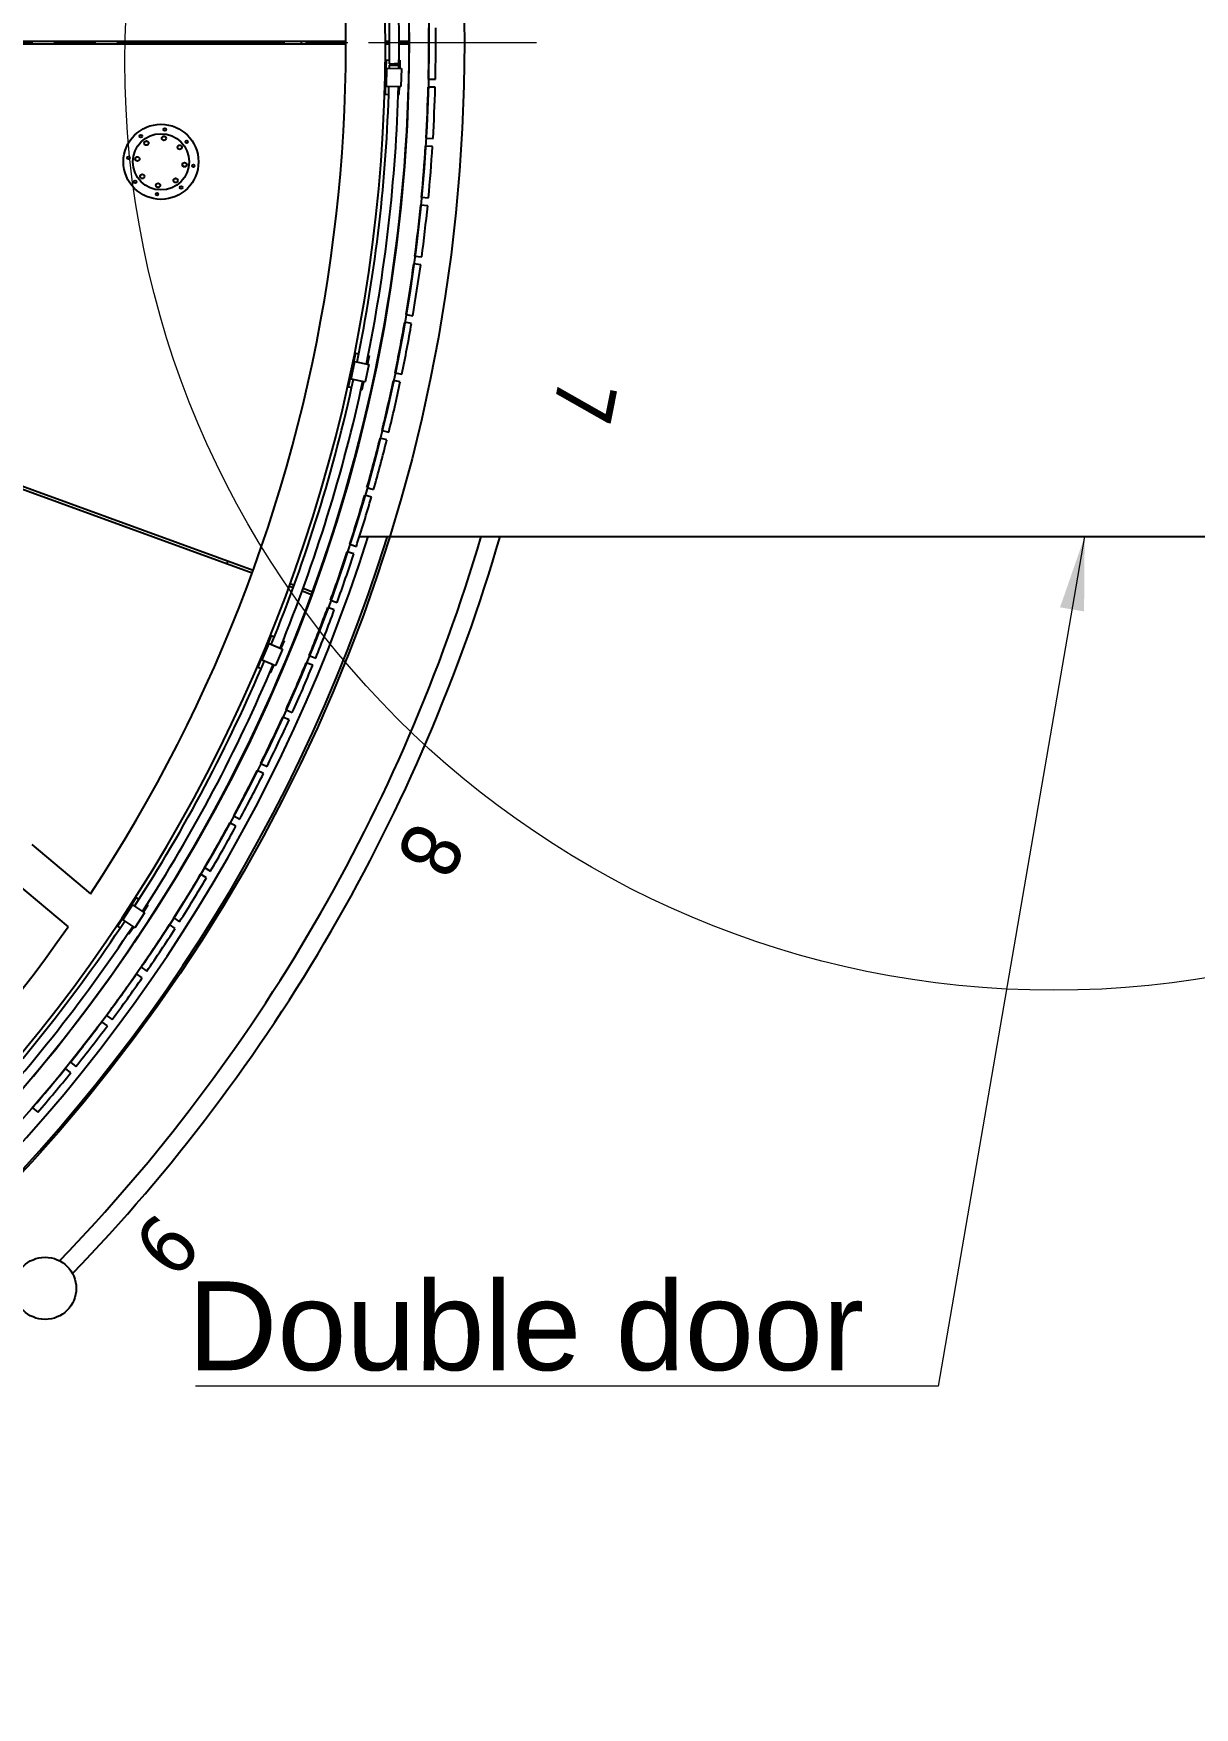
# Model space of a CAD drawing. Header units: millimetres. Extents: x 0 to 89100, y 0 to 63000.
# Drawn here: x 26767 to 32644, y 7373 to 15849 of the extents above; entities that cross this region are included whole.
import ezdxf

# ---------------------------------------------------------------- set-up
doc = ezdxf.new("R2010")
doc.units = ezdxf.units.MM
doc.header["$LTSCALE"] = 150
doc.linetypes.add('CHAIN', pattern=[0.3543, 0.2362, -0.0295, 0.0591, -0.0295])
doc.layers.add('4003-AREA-02.1_F-Foundation', color=7, linetype='Continuous', lineweight=25, true_color=0xadadad)
for name, color, linetype, lineweight in [('4003-AREA-02.1_T-Tank', 7, 'Continuous', 25), ('Center Mark', 7, 'Continuous', 18), ('Detail Boundary', 7, 'Continuous', 18), ('Symbol', 7, 'Continuous', 18), ('Visible', 7, 'Continuous', 25), ('Visible Narrow', 7, 'Continuous', 18)]:
    doc.layers.add(name, color=color, linetype=linetype, lineweight=lineweight)
doc.styles.add('Text Style185', font='tahoma.ttf')
doc.styles.add('Title', font='arial.ttf')
doc.dimstyles.new('Default - Method 2a$7', dxfattribs={"dimscale": 150, "dimtxt": 3, "dimasz": 2.5, "dimexe": 3, "dimexo": 0.5, "dimgap": 0.7, "dimtad": 0, "dimtoh": 1, "dimdec": 1, "dimrnd": 1e-08, "dimtxsty": 'Title', "dimcen": 0.09, "dimdle": 10, "dimclrd": 256, "dimclre": 256, "dimclrt": 7, "dimazin": 2, "dimtfac": 0.833333, "dimtdec": 1, "dimtmove": 0, "dimatfit": 3, "dimfxl": 1, "dimtolj": 1, "dimlwd": -1, "dimlwe": -1, "dimarcsym": 0})

# ---------------------------------------------------------------- blocks, each defined once
blk = doc.blocks.new('2dDetail0')
at = {"layer": 'Detail Boundary'}
blk.add_circle((212.881, 104.715), 31.352, dxfattribs=at)

msp = doc.modelspace()

# ---------------------------------------------------------------- linework, layer by layer
at = {"layer": '4003-AREA-02.1_F-Foundation'}
msp.add_circle((20518.6, 15802.58), 8430, dxfattribs=at)
at = {"layer": '4003-AREA-02.1_T-Tank'}
msp.add_circle((20518.6, 15802.58), 8150, dxfattribs=at)
at = {"layer": 'Center Mark', "linetype": 'CHAIN', "ltscale": 23.990969}
msp.add_line((29313.6, 15802.58), (11723.6, 15802.58), dxfattribs=at)
at = {"layer": 'Visible'}
for p, q in [((20950.44, 15810.58), (28348.6, 15810.58)), ((28348.6, 15794.58), (20950.44, 15794.58)), ((28121.42, 15810.58), (28122.46, 15794.58)), ((28121.42, 15810.58), (28122.46, 15794.58)), ((28242.77, 15810.58), (28243.82, 15794.58)), ((28244.77, 15810.58), (28245.82, 15794.58)), ((28264.82, 15810.58), (28265.86, 15794.58)), ((28270.83, 15810.58), (28271.88, 15794.58)), ((28274.88, 15794.58), (28273.83, 15810.58)), ((28277.89, 15794.58), (28276.84, 15810.58)), ((28283.9, 15794.58), (28282.85, 15810.58)), ((28303.95, 15794.58), (28302.9, 15810.58)), ((28304.9, 15810.58), (28305.95, 15794.58)), ((28305.95, 15794.58), (28304.9, 15810.58)), ((28548.6, 15810.58), (28569.45, 15810.58)), ((28569.45, 15794.58), (28548.6, 15794.58)), ((28617.75, 15810.58), (28668.6, 15810.58)), ((28668.6, 15794.58), (28617.75, 15794.58)), ((28552.1, 15715.3), (28551.08, 15668.31)), ((28552.1, 15715.3), (28568.98, 15714.93)), ((28568.66, 15689.37), (28616.95, 15688.69)), ((28568.75, 15696.35), (28617.05, 15695.71)), ((28572.3, 15689.32), (28571.75, 15690.31)), ((28572.4, 15696.3), (28571.82, 15695.33)), ((28613.3, 15688.75), (28592.81, 15689.03)), ((28613.4, 15695.75), (28592.9, 15696.03)), ((28613.3, 15688.75), (28613.89, 15689.74)), ((28613.3, 15688.74), (28613.3, 15688.75)), ((28613.4, 15695.75), (28613.4, 15695.76)), ((28613.4, 15695.75), (28613.96, 15694.75)), ((28617.27, 15713.89), (28622.09, 15713.78)), ((28622.09, 15713.78), (28621.2, 15672.79)), ((27873.66, 13117.05), (20921.66, 15647.37)), ((20927.13, 15662.41), (27879.13, 13132.09)), ((28545.98, 15597.4), (28546.54, 15597.39)), ((28546.54, 15597.39), (28549.54, 15597.33)), ((28547.33, 15659.39), (28547.89, 15659.38)), ((28550.89, 15659.31), (28547.89, 15659.38)), ((28549.54, 15597.33), (28549.35, 15588.33)), ((28550.89, 15659.31), (28549.54, 15597.33)), ((28550.89, 15659.31), (28551.08, 15668.31)), ((28556.08, 15668.2), (28551.08, 15668.31)), ((28552.54, 15597.26), (28552.41, 15591.26)), ((28552.54, 15597.26), (28553.89, 15659.25)), ((28553.89, 15659.25), (28554.02, 15665.25)), ((28556.02, 15665.2), (28554.02, 15665.25)), ((28554.24, 15583.22), (28556.19, 15673.2)), ((28556.19, 15673.2), (28629.17, 15671.62)), ((28621.17, 15671.79), (28621.2, 15672.79)), ((28629.17, 15671.62), (28627.22, 15581.64)), ((28766.54, 15618.24), (28801.53, 15617.38)), ((28548.33, 15541.34), (28549.35, 15588.33)), ((28548.33, 15541.34), (28565.2, 15540.97)), ((28554.35, 15588.22), (28549.35, 15588.33)), ((28554.41, 15591.22), (28552.41, 15591.26)), ((28554.24, 15583.22), (28627.22, 15581.64)), ((28613.49, 15539.93), (28618.31, 15539.82)), ((28618.31, 15539.82), (28619.2, 15580.81)), ((28619.2, 15580.81), (28619.22, 15581.81)), ((28800.54, 15577.39), (28765.55, 15578.26)), ((28786.9, 15276.81), (28751.97, 15278.95)), ((28754.41, 15318.87), (28789.35, 15316.74)), ((28731.42, 15020.14), (28766.25, 15016.74)), ((28762.36, 14976.93), (28727.53, 14980.33)), ((28726.94, 14678.13), (28692.26, 14682.8)), ((28697.59, 14722.44), (28732.28, 14717.78)), ((28652.97, 14426.17), (28687.47, 14420.25)), ((28680.7, 14380.82), (28646.21, 14386.75)), ((28385.81, 14176.17), (28373.02, 14115.5)), ((28375.03, 14100.77), (28393.59, 14188.84)), ((28375.96, 14114.88), (28388.74, 14175.55)), ((28382.32, 14176.9), (28382.87, 14176.79)), ((28385.81, 14176.17), (28382.87, 14176.79)), ((28385.81, 14176.17), (28387.66, 14184.98)), ((28397.35, 14230.97), (28387.66, 14184.98)), ((28392.55, 14183.95), (28387.66, 14184.98)), ((28388.74, 14175.55), (28389.98, 14181.42)), ((28391.94, 14181.01), (28389.98, 14181.42)), ((28393.59, 14188.84), (28465.02, 14173.78)), ((28397.35, 14230.97), (28413.87, 14227.48)), ((28465.02, 14173.78), (28446.46, 14085.72)), ((28457.19, 14175.43), (28457.39, 14176.41)), ((28465.85, 14216.53), (28457.39, 14176.41)), ((28461.14, 14217.52), (28465.85, 14216.53)), ((28361.47, 14060.71), (28371.16, 14106.7)), ((28369.54, 14116.24), (28370.08, 14116.12)), ((28370.08, 14116.12), (28373.02, 14115.5)), ((28373.02, 14115.5), (28371.16, 14106.7)), ((28376.06, 14105.66), (28371.16, 14106.7)), ((28375.96, 14114.88), (28374.72, 14109.01)), ((28376.67, 14108.6), (28374.72, 14109.01)), ((28375.03, 14100.77), (28446.46, 14085.72)), ((28429.97, 14046.27), (28438.42, 14086.39)), ((28438.42, 14086.39), (28438.63, 14087.37)), ((28623.69, 14085.39), (28589.44, 14092.56)), ((28597.63, 14131.71), (28631.89, 14124.54)), ((28361.47, 14060.71), (28377.99, 14057.23)), ((28425.25, 14047.26), (28429.97, 14046.27)), ((28531.63, 13839.45), (28565.61, 13831.04)), ((28555.99, 13792.22), (28522.02, 13800.63)), ((28477.7, 13501.7), (28444.05, 13511.33)), ((28455.07, 13549.79), (28488.71, 13540.15)), ((28388.9, 13214.21), (28355.63, 13225.06)), ((28368.03, 13263.09), (28401.3, 13252.24)), ((28417.42, 13302.58), (34978.62, 13302.58)), ((28067.07, 13063.68), (28086.66, 13056.55)), ((28081.19, 13041.52), (28061.6, 13048.65)), ((28174.36, 13007.6), (28126.58, 13025)), ((28132.05, 13040.03), (28179.83, 13022.64)), ((28270.64, 12979.75), (28303.5, 12967.69)), ((28289.72, 12930.14), (28256.86, 12942.19)), ((27970.74, 12800.86), (27952.71, 12757.46)), ((27970.74, 12800.86), (27986.33, 12794.39)), ((27924.72, 12677.05), (27959.25, 12760.16)), ((27949.26, 12749.15), (27925.47, 12691.89)), ((27928.24, 12690.74), (27952.03, 12748)), ((27945.97, 12750.51), (27946.49, 12750.3)), ((27949.26, 12749.15), (27946.49, 12750.3)), ((27949.26, 12749.15), (27952.71, 12757.46)), ((27952.03, 12748), (27954.33, 12753.54)), ((27957.33, 12755.54), (27952.71, 12757.46)), ((27956.18, 12752.77), (27954.33, 12753.54)), ((27959.25, 12760.16), (28026.66, 12732.15)), ((28026.66, 12732.15), (27992.13, 12649.04)), ((28019.27, 12735.22), (28019.66, 12736.14)), ((28035.39, 12774.01), (28019.66, 12736.14)), ((28030.94, 12775.86), (28035.39, 12774.01)), ((27903.99, 12640.18), (27922.02, 12683.58)), ((27903.99, 12640.18), (27919.58, 12633.7)), ((27925.47, 12691.89), (27922.02, 12683.58)), ((27926.64, 12681.66), (27922.02, 12683.58)), ((27922.18, 12693.26), (27922.7, 12693.04)), ((27922.7, 12693.04), (27925.47, 12691.89)), ((27924.72, 12677.05), (27992.13, 12649.04)), ((27928.24, 12690.74), (27925.94, 12685.2)), ((27927.79, 12684.43), (27925.94, 12685.2)), ((27968.63, 12613.32), (27984.36, 12651.18)), ((27984.36, 12651.18), (27984.74, 12652.11)), ((28180.3, 12649.86), (28147.9, 12663.1)), ((28163.03, 12700.12), (28195.43, 12686.88)), ((27964.18, 12615.17), (27968.63, 12613.32)), ((28060.77, 12373.73), (28028.87, 12388.14)), ((28045.34, 12424.59), (28077.23, 12410.18)), ((27917.71, 12153.52), (27949.07, 12137.96)), ((27931.29, 12102.13), (27899.93, 12117.69)), ((27780.33, 11887.25), (27811.1, 11870.57)), ((27792.03, 11835.41), (27761.26, 11852.09)), ((26757.83, 11742.12), (27055.49, 11492.36)), ((27633.37, 11626.16), (27663.52, 11608.36)), ((26629.27, 11588.91), (26942.67, 11325.94)), ((27643.18, 11573.92), (27613.04, 11591.71)), ((27286.98, 11474.34), (27261.24, 11435.02)), ((27286.98, 11474.34), (27301.11, 11465.09)), ((27191.66, 11328.77), (27217.41, 11368.09)), ((27222.34, 11375.62), (27217.41, 11368.09)), ((27221.59, 11365.35), (27217.41, 11368.09)), ((27218.85, 11361.17), (27268.16, 11436.46)), ((27218.85, 11361.17), (27279.92, 11321.18)), ((27219.36, 11377.57), (27219.83, 11377.26)), ((27219.83, 11377.26), (27222.34, 11375.62)), ((27224.85, 11373.98), (27221.56, 11368.96)), ((27223.24, 11367.86), (27221.56, 11368.96)), ((27256.31, 11427.49), (27222.34, 11375.62)), ((27224.85, 11373.98), (27258.82, 11425.85)), ((27253.33, 11429.44), (27253.8, 11429.13)), ((27256.31, 11427.49), (27253.8, 11429.13)), ((27256.31, 11427.49), (27261.24, 11435.02)), ((27258.82, 11425.85), (27262.1, 11430.86)), ((27265.42, 11432.28), (27261.24, 11435.02)), ((27263.78, 11429.77), (27262.1, 11430.86)), ((27268.16, 11436.46), (27329.23, 11396.47)), ((27329.23, 11396.47), (27279.92, 11321.18)), ((27322.54, 11400.85), (27323.08, 11401.69)), ((27345.55, 11435.99), (27323.08, 11401.69)), ((27341.52, 11438.63), (27345.55, 11435.99)), ((27477.03, 11370.57), (27506.51, 11351.69)), ((27191.66, 11328.77), (27205.78, 11319.52)), ((27246.19, 11293.06), (27250.22, 11290.42)), ((27250.22, 11290.42), (27272.68, 11324.72)), ((27272.68, 11324.72), (27273.23, 11325.56)), ((27484.94, 11318.01), (27455.46, 11336.88)), ((27311.51, 11120.82), (27340.28, 11100.89)), ((27317.5, 11068.01), (27288.73, 11087.94)), ((27137.03, 10877.25), (27165.06, 10856.29)), ((27141.1, 10824.26), (27113.07, 10845.22)), ((26955.97, 10587.07), (26928.72, 10609.04)), ((26953.82, 10640.18), (26981.07, 10618.21)), ((26762.13, 10409.91), (26788.56, 10386.97))]:
    msp.add_line(p, q, dxfattribs=at)
for centre, radius in [((20518.6, 15802.58), 8250), ((27412.41, 15199.45), 190), ((27432.51, 15363.23), 7), ((27412.41, 15199.45), 142.5), ((27310.82, 15329.47), 7), ((27338.53, 15294.01), 11), ((27338.53, 15294.01), 10.75), ((27427.03, 15318.56), 11), ((27427.03, 15318.56), 10.75), ((27506.97, 15273.34), 11), ((27506.97, 15273.34), 10.75), ((27542.43, 15301.05), 7), ((27248.64, 15219.55), 7), ((27293.31, 15214.07), 11), ((27293.31, 15214.07), 10.75), ((27531.52, 15184.84), 11), ((27531.52, 15184.84), 10.75), ((27576.19, 15179.36), 7), ((27282.4, 15097.86), 7), ((27317.86, 15125.56), 11), ((27317.86, 15125.56), 10.75), ((27397.8, 15080.35), 11), ((27397.8, 15080.35), 10.75), ((27486.3, 15104.9), 11), ((27486.3, 15104.9), 10.75), ((27392.32, 15035.68), 7), ((27514.01, 15069.44), 7), ((26826, 9495.19), 157.5)]:
    msp.add_circle(centre, radius, dxfattribs=at)
for centre, radius, start, end in [((20518.6, 15802.58), 8420, 17.272232, 276.750813), ((20518.6, 15802.58), 8326.9, 17.471529, 276.329235), ((20518.6, 15802.58), 8030, 304.017858, 74.209996), ((20518.6, 15802.58), 8150, 0.056241, 19.943759), ((20518.6, 15802.58), 7830, 326.60031, 17.380702), ((20518.6, 15802.58), 8050.85, 359.243935, 9.095318), ((20518.6, 15802.58), 8099.15, 359.243935, 9.097228), ((20518.6, 15802.58), 8250, 358.719662, 0.522789), ((20518.6, 15802.58), 8285, 358.719076, 0.523376), ((20518.6, 15802.58), 8150, 340.056241, 359.943759), ((20518.6, 15802.58), 8150, 359.943759, 0.056241), ((20518.6, 15802.58), 8050.85, 359.077287, 359.194267), ((28576.11, 15692.76), 5, 149.099382, 209.338821), ((28609.6, 15692.3), 5, 329.099382, 29.338821), ((20518.6, 15802.58), 8099.15, 359.075377, 359.194267), ((20518.6, 15802.58), 8050.85, 348.418746, 358.436777), ((20518.6, 15802.58), 8099.15, 348.416836, 358.438687), ((20518.6, 15802.58), 8250, 356.638738, 358.441864), ((20518.6, 15802.58), 8285, 356.638151, 358.442451), ((20518.6, 15802.58), 8250, 354.557813, 356.36094), ((20518.6, 15802.58), 8285, 354.557226, 356.361526), ((20518.6, 15802.58), 8250, 352.476888, 354.280015), ((20518.6, 15802.58), 8285, 352.476301, 354.280601), ((20518.6, 15802.58), 8250, 350.395963, 352.19909), ((20518.6, 15802.58), 8285, 350.395376, 352.199677), ((20518.6, 15802.58), 8250, 348.315038, 350.118165), ((20518.6, 15802.58), 8285, 348.314451, 350.118752), ((20518.6, 15802.58), 8050.85, 337.760205, 347.778236), ((20518.6, 15802.58), 8099.15, 337.758295, 347.780146), ((20518.6, 15802.58), 8250, 346.234113, 348.03724), ((20518.6, 15802.58), 8285, 346.233526, 348.037827), ((20518.6, 15802.58), 8250, 344.153188, 345.956315), ((20518.6, 15802.58), 8285, 344.152602, 345.956902), ((20518.6, 15802.58), 8250, 342.072264, 343.87539), ((20518.6, 15802.58), 8285, 342.071677, 343.875977), ((20518.6, 15802.58), 8420, 277.617442, 342.727768), ((20518.6, 15802.58), 8326.9, 278.073684, 342.528471), ((20518.6, 15802.58), 8874, 315.970075, 343.637001), ((20518.6, 15802.58), 8966, 315.965085, 343.809544), ((20518.6, 15802.58), 8250, 339.991339, 341.794466), ((20518.6, 15802.58), 7695, 339.940433, 340.059567), ((20518.6, 15802.58), 8285, 339.990752, 341.795052), ((20518.6, 15802.58), 8150, 320.056241, 339.943759), ((20518.6, 15802.58), 8150, 339.943759, 340.056241), ((20518.6, 15802.58), 8250, 337.910414, 339.713541), ((20518.6, 15802.58), 8285, 337.909827, 339.714127), ((20518.6, 15802.58), 8050.85, 327.101664, 337.119696), ((20518.6, 15802.58), 8099.15, 327.099754, 337.121605), ((20518.6, 15802.58), 8250, 335.829489, 337.632616), ((20518.6, 15802.58), 8285, 335.828902, 337.633203), ((20518.6, 15802.58), 8250, 333.748564, 335.551691), ((20518.6, 15802.58), 8285, 333.747977, 335.552278), ((20518.6, 15802.58), 8250, 331.667639, 333.470766), ((20518.6, 15802.58), 8285, 331.667052, 333.471353), ((20518.6, 15802.58), 8250, 329.586714, 331.389841), ((20518.6, 15802.58), 8285, 329.586128, 331.390428), ((20518.6, 15802.58), 8250, 327.50579, 329.308916), ((20518.6, 15802.58), 8285, 327.505203, 329.309503), ((20518.6, 15802.58), 7830, 302.188455, 325.129076), ((20518.6, 15802.58), 8050.85, 316.621552, 326.461155), ((20518.6, 15802.58), 8099.15, 316.621552, 326.463065), ((20518.6, 15802.58), 8250, 325.424865, 327.227992), ((20518.6, 15802.58), 8285, 325.424278, 327.228578), ((20518.6, 15802.58), 8250, 323.34394, 325.147067), ((20518.6, 15802.58), 8285, 323.343353, 325.147653), ((20518.6, 15802.58), 8250, 321.263015, 323.066142), ((20518.6, 15802.58), 8285, 321.262428, 323.066729), ((20518.6, 15802.58), 8250, 319.18209, 320.985217), ((20518.6, 15802.58), 8285, 319.181503, 320.985804)]:
    msp.add_arc(centre, radius, start, end, dxfattribs=at)
for centre, start_param, end_param in [((27684.14, 15771.25), 0.9254966, 1.1834096), ((27987.7, 15791.14), 1.2421302, 1.4751544), ((27987.7, 15791.14), 1.2421302, 1.4751544)]:
    msp.add_ellipse(centre, major_axis=(-4.57, 69.7), ratio=0.7071068, start_param=start_param, end_param=end_param, dxfattribs=at)
at = {"layer": 'Visible Narrow'}
for p, q in [((28256.85, 15809.78), (28257.79, 15795.38)), ((28291.87, 15795.38), (28290.92, 15809.78)), ((28613.63, 15689.74), (28572.01, 15690.31)), ((28613.7, 15694.76), (28572.07, 15695.32)), ((28549.69, 15597.32), (28552.39, 15597.27)), ((28553.74, 15659.25), (28551.04, 15659.31)), ((28388.59, 14175.58), (28385.95, 14176.14)), ((28373.17, 14115.47), (28375.81, 14114.91)), ((27951.89, 12748.05), (27949.4, 12749.09)), ((27925.61, 12691.83), (27928.1, 12690.8)), ((27222.47, 11375.54), (27224.72, 11374.06)), ((27258.69, 11425.93), (27256.43, 11427.41))]:
    msp.add_line(p, q, dxfattribs=at)

# ---------------------------------------------------------------- block references
at = {"layer": 'Detail Boundary', "xscale": 150, "yscale": 150, "zscale": 150}
msp.add_blockref('2dDetail0', (0, 0), dxfattribs=at)

# ---------------------------------------------------------------- texts
at = {"layer": 'Symbol', "color": 7, "char_height": 300, "attachment_point": 7, "style": 'Text Style185'}
for s, insert, rotation in [('7', (29432.39, 14123.92), 258.748121), ('8', (28690.14, 11881.23), 243.745608), ('9', (27397.96, 9899.94), 228.743095)]:
    msp.add_mtext(s, dxfattribs=dict(at, insert=insert, rotation=rotation))
at = {"layer": 'Symbol', "color": 7, "insert": (30972.2, 9074.06), "char_height": 450, "width": 3424.0476, "attachment_point": 9, "style": 'Title'}
msp.add_mtext('\\fArial|b0|i0;Double door', dxfattribs=at)

# ---------------------------------------------------------------- leaders
at = {"layer": 'Symbol', "annotation_type": 0, "has_hookline": 1, "hookline_direction": 1, "text_width": 3385.13}
msp.add_leader([(32087.92, 13302.58), (31347.2, 8999.06), (30972.2, 8999.06)], dimstyle='Default - Method 2a$7', override={"dimgap": 0, "dimtad": 1}, dxfattribs=at)

doc.saveas('drawing.dxf')
